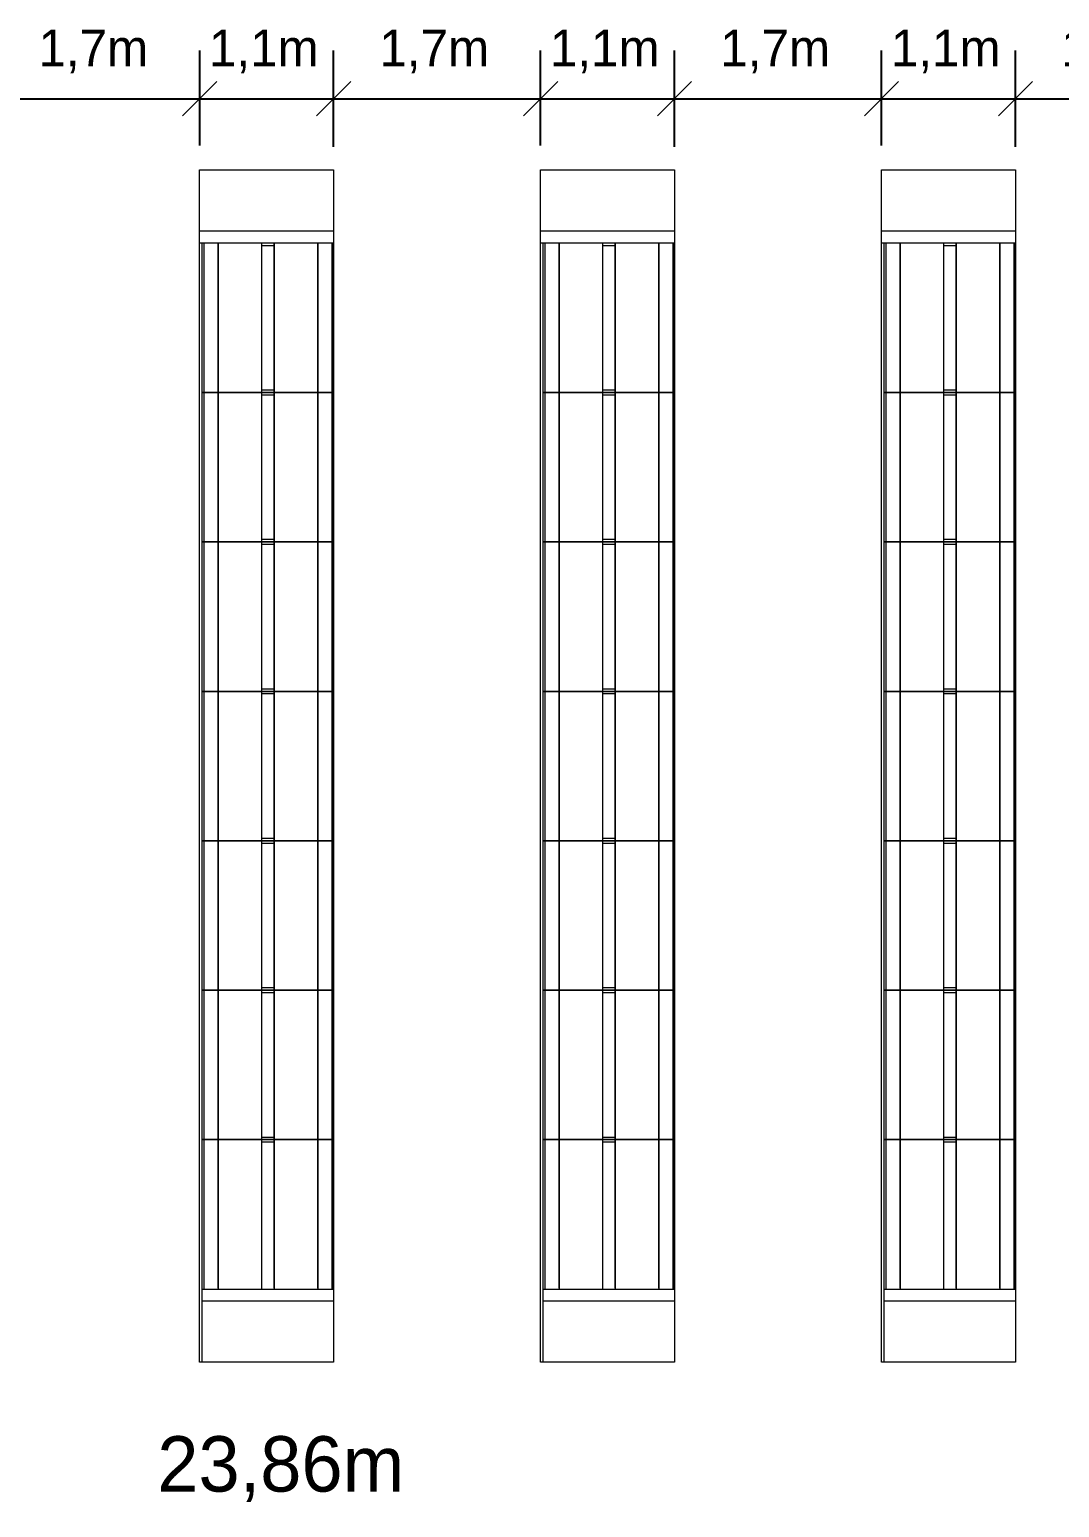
# Model space of a CAD drawing. Header units: metres. Extents: x 1411 to 1550, y 2159 to 2211.
# Drawn here: x 1505.66 to 1514.11, y 2171.28 to 2183.42 of the extents above; entities that cross this region are included whole.
import ezdxf

# ---------------------------------------------------------------- set-up
doc = ezdxf.new("R2010")
doc.units = ezdxf.units.M
doc.header["$LTSCALE"] = 0.635
doc.header["$PDMODE"] = 1
doc.header["$PDSIZE"] = -2
doc.layers.add('Cotas', color=7, linetype='Continuous')
doc.layers.add('gondolas existentes', color=7, linetype='Continuous')
doc.styles.add('Arial', font='ARIAL.TTF')
doc.styles.add('Geneva', font='')
doc.styles.get('Geneva').set_extended_font_data('Geneva')
doc.dimstyles.new('Arch', dxfattribs={"dimtxt": 0.101055, "dimasz": 0.280603, "dimexe": 0.396875, "dimexo": 0.198437, "dimgap": 0.001587, "dimtad": 1, "dimzin": 11, "dimtxsty": 'Geneva', "dimblk": 'VW_SLASH', "dimcen": 0, "dimdle": 0.001587, "dimadec": 0, "dimazin": 0, "dimtfac": 0.8, "dimtix": 1, "dimtmove": 0, "dimatfit": 0, "dimldrblk": 'VW_FILLEDARROW', "dimfxl": 1, "dimfrac": 2, "dimtolj": 1, "dimtzin": 11, "dimarcsym": 0})

# ---------------------------------------------------------------- blocks, each defined once
blk = doc.blocks.new('Group-177')
at = {"color": 7, "linetype": 'Continuous', "lineweight": 9}
for points in [[(7.80579, 13.336946), (8.90579, 13.336946), (8.90579, 12.736946), (7.80579, 12.736946)], [(7.80579, 12.836946), (8.90579, 12.836946), (8.90579, 12.736946), (7.80579, 12.736946)]]:
    blk.add_lwpolyline(points, close=True, dxfattribs=at)
blk = doc.blocks.new('Group-178')
at = {"color": 7, "linetype": 'Continuous', "lineweight": 9}
for points in [[(7.82779, 4.147946), (8.90579, 4.147946), (8.90579, 3.547946), (7.82779, 3.547946)], [(7.82779, 4.147946), (8.90579, 4.147946), (8.90579, 4.047946), (7.82779, 4.047946)]]:
    blk.add_lwpolyline(points, close=True, dxfattribs=at)
blk = doc.blocks.new('Group-179')
at = {"color": 7, "linetype": 'Continuous', "lineweight": 5}
for p, q in [((7.82779, 11.509946), (7.82779, 12.736946)), ((7.84099, 12.736946), (7.84099, 11.509946)), ((7.95792, 12.736946), (7.95792, 11.509946)), ((7.95792, 11.516946), (7.95792, 12.736946)), ((8.31476, 12.736946), (8.31476, 11.509946)), ((8.31476, 12.736946), (8.31476, 11.516946)), ((8.31476, 12.717946), (8.41893, 12.717946)), ((8.41893, 12.736946), (8.41893, 11.509946)), ((8.41893, 11.516946), (8.41893, 12.736946)), ((8.77577, 12.736946), (8.77577, 11.509946)), ((8.77577, 11.516946), (8.77577, 12.736946)), ((8.8927, 12.736946), (8.8927, 11.509946)), ((8.90579, 11.509946), (8.90579, 12.736946)), ((8.41893, 11.528946), (8.31476, 11.528946)), ((7.95792, 11.509946), (7.82779, 11.509946)), ((7.82779, 10.282946), (7.82779, 11.509946)), ((7.82779, 11.509946), (7.95792, 11.509946)), ((7.84099, 11.509946), (7.84099, 10.282946)), ((8.31476, 11.509946), (7.95792, 11.509946)), ((7.95792, 11.509946), (7.95792, 10.282946)), ((7.95792, 11.509946), (8.31476, 11.509946)), ((7.95792, 10.289946), (7.95792, 11.509946)), ((8.31476, 11.509946), (8.41893, 11.509946)), ((8.31476, 11.509946), (8.31476, 10.282946)), ((8.41893, 11.509946), (8.31476, 11.509946)), ((8.31476, 11.509946), (8.31476, 10.289946)), ((8.31476, 11.490946), (8.41893, 11.490946)), ((8.41893, 11.509946), (8.77577, 11.509946)), ((8.41893, 11.509946), (8.41893, 10.282946)), ((8.77577, 11.509946), (8.41893, 11.509946)), ((8.41893, 10.289946), (8.41893, 11.509946)), ((8.77577, 11.509946), (8.90579, 11.509946)), ((8.90579, 11.509946), (8.77577, 11.509946)), ((8.77577, 11.509946), (8.77577, 10.282946)), ((8.77577, 10.289946), (8.77577, 11.509946)), ((8.8927, 11.509946), (8.8927, 10.282946)), ((8.90579, 10.282946), (8.90579, 11.509946)), ((7.82779, 9.055946), (7.82779, 10.282946)), ((7.82779, 10.282946), (7.95792, 10.282946)), ((7.95792, 10.282946), (7.82779, 10.282946)), ((7.84099, 10.282946), (7.84099, 9.055946)), ((7.95792, 10.282946), (7.95792, 9.055946)), ((7.95792, 10.282946), (8.31476, 10.282946)), ((7.95792, 9.062946), (7.95792, 10.282946)), ((8.31476, 10.282946), (7.95792, 10.282946)), ((8.41893, 10.301946), (8.31476, 10.301946)), ((8.31476, 10.282946), (8.31476, 9.055946)), ((8.41893, 10.282946), (8.31476, 10.282946)), ((8.31476, 10.282946), (8.31476, 9.062946)), ((8.31476, 10.282946), (8.41893, 10.282946)), ((8.31476, 10.263946), (8.41893, 10.263946)), ((8.41893, 10.282946), (8.41893, 9.055946)), ((8.77577, 10.282946), (8.41893, 10.282946)), ((8.41893, 9.062946), (8.41893, 10.282946)), ((8.41893, 10.282946), (8.77577, 10.282946)), ((8.90579, 10.282946), (8.77577, 10.282946)), ((8.77577, 10.282946), (8.77577, 9.055946)), ((8.77577, 9.062946), (8.77577, 10.282946)), ((8.77577, 10.282946), (8.90579, 10.282946)), ((8.8927, 10.282946), (8.8927, 9.055946)), ((8.90579, 9.055946), (8.90579, 10.282946)), ((7.82779, 7.828946), (7.82779, 9.055946)), ((7.82779, 9.055946), (7.95792, 9.055946)), ((7.95792, 9.055946), (7.82779, 9.055946)), ((7.84099, 9.055946), (7.84099, 7.828946)), ((7.95792, 9.055946), (7.95792, 7.828946)), ((7.95792, 9.055946), (8.31476, 9.055946)), ((7.95792, 7.835946), (7.95792, 9.055946)), ((8.31476, 9.055946), (7.95792, 9.055946)), ((8.41893, 9.074946), (8.31476, 9.074946)), ((8.31476, 9.055946), (8.31476, 7.828946)), ((8.41893, 9.055946), (8.31476, 9.055946)), ((8.31476, 9.055946), (8.31476, 7.835946)), ((8.31476, 9.055946), (8.41893, 9.055946)), ((8.31476, 9.036946), (8.41893, 9.036946)), ((8.41893, 9.055946), (8.41893, 7.828946)), ((8.77577, 9.055946), (8.41893, 9.055946)), ((8.41893, 7.835946), (8.41893, 9.055946)), ((8.41893, 9.055946), (8.77577, 9.055946)), ((8.90579, 9.055946), (8.77577, 9.055946)), ((8.77577, 9.055946), (8.77577, 7.828946)), ((8.77577, 7.835946), (8.77577, 9.055946)), ((8.77577, 9.055946), (8.90579, 9.055946)), ((8.8927, 9.055946), (8.8927, 7.828946)), ((8.90579, 7.828946), (8.90579, 9.055946)), ((7.82779, 6.601946), (7.82779, 7.828946)), ((7.82779, 7.828946), (7.95792, 7.828946)), ((7.95792, 7.828946), (7.82779, 7.828946)), ((7.84099, 7.828946), (7.84099, 6.601946)), ((7.95792, 7.828946), (7.95792, 6.601946)), ((7.95792, 7.828946), (8.31476, 7.828946)), ((7.95792, 6.608946), (7.95792, 7.828946)), ((8.31476, 7.828946), (7.95792, 7.828946)), ((8.41893, 7.847946), (8.31476, 7.847946)), ((8.31476, 7.828946), (8.31476, 6.601946)), ((8.41893, 7.828946), (8.31476, 7.828946)), ((8.31476, 7.828946), (8.31476, 6.608946)), ((8.31476, 7.828946), (8.41893, 7.828946)), ((8.31476, 7.809946), (8.41893, 7.809946)), ((8.41893, 7.828946), (8.41893, 6.601946)), ((8.77577, 7.828946), (8.41893, 7.828946)), ((8.41893, 6.608946), (8.41893, 7.828946)), ((8.41893, 7.828946), (8.77577, 7.828946)), ((8.90579, 7.828946), (8.77577, 7.828946)), ((8.77577, 7.828946), (8.77577, 6.601946)), ((8.77577, 6.608946), (8.77577, 7.828946)), ((8.77577, 7.828946), (8.90579, 7.828946)), ((8.8927, 7.828946), (8.8927, 6.601946)), ((8.90579, 6.601946), (8.90579, 7.828946)), ((7.82779, 5.374946), (7.82779, 6.601946)), ((7.82779, 6.601946), (7.95792, 6.601946)), ((7.95792, 6.601946), (7.82779, 6.601946)), ((7.84099, 6.601946), (7.84099, 5.374946)), ((7.95792, 6.601946), (7.95792, 5.374946)), ((7.95792, 6.601946), (8.31476, 6.601946)), ((7.95792, 5.381946), (7.95792, 6.601946)), ((8.31476, 6.601946), (7.95792, 6.601946)), ((8.41893, 6.620946), (8.31476, 6.620946)), ((8.31476, 6.601946), (8.31476, 5.374946)), ((8.41893, 6.601946), (8.31476, 6.601946)), ((8.31476, 6.601946), (8.31476, 5.381946)), ((8.31476, 6.601946), (8.41893, 6.601946)), ((8.31476, 6.582946), (8.41893, 6.582946)), ((8.41893, 6.601946), (8.41893, 5.374946)), ((8.77577, 6.601946), (8.41893, 6.601946)), ((8.41893, 5.381946), (8.41893, 6.601946)), ((8.41893, 6.601946), (8.77577, 6.601946)), ((8.90579, 6.601946), (8.77577, 6.601946)), ((8.77577, 6.601946), (8.77577, 5.374946)), ((8.77577, 5.381946), (8.77577, 6.601946)), ((8.77577, 6.601946), (8.90579, 6.601946)), ((8.8927, 6.601946), (8.8927, 5.374946)), ((8.90579, 5.374946), (8.90579, 6.601946)), ((7.82779, 4.147946), (7.82779, 5.374946)), ((7.82779, 5.374946), (7.95792, 5.374946)), ((7.95792, 5.374946), (7.82779, 5.374946)), ((7.84099, 5.374946), (7.84099, 4.147946)), ((7.95792, 5.374946), (7.95792, 4.147946)), ((7.95792, 5.374946), (8.31476, 5.374946)), ((7.95792, 4.154946), (7.95792, 5.374946)), ((8.31476, 5.374946), (7.95792, 5.374946)), ((8.41893, 5.393946), (8.31476, 5.393946)), ((8.31476, 5.374946), (8.31476, 4.147946)), ((8.41893, 5.374946), (8.31476, 5.374946)), ((8.31476, 5.374946), (8.31476, 4.154946)), ((8.31476, 5.374946), (8.41893, 5.374946)), ((8.31476, 5.355946), (8.41893, 5.355946)), ((8.41893, 5.374946), (8.41893, 4.147946)), ((8.77577, 5.374946), (8.41893, 5.374946)), ((8.41893, 4.154946), (8.41893, 5.374946)), ((8.41893, 5.374946), (8.77577, 5.374946)), ((8.90579, 5.374946), (8.77577, 5.374946)), ((8.77577, 5.374946), (8.77577, 4.147946)), ((8.77577, 4.154946), (8.77577, 5.374946)), ((8.77577, 5.374946), (8.90579, 5.374946)), ((8.8927, 5.374946), (8.8927, 4.147946)), ((8.90579, 4.147946), (8.90579, 5.374946))]:
    blk.add_line(p, q, dxfattribs=at)
at = {"color": 190, "linetype": 'Continuous', "lineweight": 9}
blk.add_lwpolyline([(7.80579, 13.336946), (8.90579, 13.336946), (8.90579, 3.547946), (7.80579, 3.547946)], close=True, dxfattribs=at)
at = {"color": 7}
for name in ['Group-177', 'Group-178']:
    blk.add_blockref(name, (0, 0), dxfattribs=at)
blk = doc.blocks.new('Group-180')
at = {"color": 7, "linetype": 'Continuous', "lineweight": 9}
for points in [[(5.00579, 13.336946), (6.10579, 13.336946), (6.10579, 12.736946), (5.00579, 12.736946)], [(5.00579, 12.836946), (6.10579, 12.836946), (6.10579, 12.736946), (5.00579, 12.736946)]]:
    blk.add_lwpolyline(points, close=True, dxfattribs=at)
blk = doc.blocks.new('Group-181')
at = {"color": 7, "linetype": 'Continuous', "lineweight": 9}
for points in [[(5.02779, 4.147946), (6.10579, 4.147946), (6.10579, 3.547946), (5.02779, 3.547946)], [(5.02779, 4.147946), (6.10579, 4.147946), (6.10579, 4.047946), (5.02779, 4.047946)]]:
    blk.add_lwpolyline(points, close=True, dxfattribs=at)
blk = doc.blocks.new('Group-182')
at = {"color": 7, "linetype": 'Continuous', "lineweight": 5}
for p, q in [((5.02779, 11.509946), (5.02779, 12.736946)), ((5.04099, 12.736946), (5.04099, 11.509946)), ((5.15792, 12.736946), (5.15792, 11.509946)), ((5.15792, 11.516946), (5.15792, 12.736946)), ((5.51476, 12.736946), (5.51476, 11.509946)), ((5.51476, 12.736946), (5.51476, 11.516946)), ((5.51476, 12.717946), (5.61893, 12.717946)), ((5.61893, 12.736946), (5.61893, 11.509946)), ((5.61893, 11.516946), (5.61893, 12.736946)), ((5.97577, 12.736946), (5.97577, 11.509946)), ((5.97577, 11.516946), (5.97577, 12.736946)), ((6.0927, 12.736946), (6.0927, 11.509946)), ((6.10579, 11.509946), (6.10579, 12.736946)), ((5.61893, 11.528946), (5.51476, 11.528946)), ((5.15792, 11.509946), (5.02779, 11.509946)), ((5.02779, 10.282946), (5.02779, 11.509946)), ((5.02779, 11.509946), (5.15792, 11.509946)), ((5.04099, 11.509946), (5.04099, 10.282946)), ((5.51476, 11.509946), (5.15792, 11.509946)), ((5.15792, 11.509946), (5.15792, 10.282946)), ((5.15792, 11.509946), (5.51476, 11.509946)), ((5.15792, 10.289946), (5.15792, 11.509946)), ((5.51476, 11.509946), (5.61893, 11.509946)), ((5.51476, 11.509946), (5.51476, 10.282946)), ((5.61893, 11.509946), (5.51476, 11.509946)), ((5.51476, 11.509946), (5.51476, 10.289946)), ((5.51476, 11.490946), (5.61893, 11.490946)), ((5.61893, 11.509946), (5.97577, 11.509946)), ((5.61893, 11.509946), (5.61893, 10.282946)), ((5.97577, 11.509946), (5.61893, 11.509946)), ((5.61893, 10.289946), (5.61893, 11.509946)), ((5.97577, 11.509946), (6.10579, 11.509946)), ((6.10579, 11.509946), (5.97577, 11.509946)), ((5.97577, 11.509946), (5.97577, 10.282946)), ((5.97577, 10.289946), (5.97577, 11.509946)), ((6.0927, 11.509946), (6.0927, 10.282946)), ((6.10579, 10.282946), (6.10579, 11.509946)), ((5.02779, 9.055946), (5.02779, 10.282946)), ((5.02779, 10.282946), (5.15792, 10.282946)), ((5.15792, 10.282946), (5.02779, 10.282946)), ((5.04099, 10.282946), (5.04099, 9.055946)), ((5.15792, 10.282946), (5.15792, 9.055946)), ((5.15792, 10.282946), (5.51476, 10.282946)), ((5.15792, 9.062946), (5.15792, 10.282946)), ((5.51476, 10.282946), (5.15792, 10.282946)), ((5.61893, 10.301946), (5.51476, 10.301946)), ((5.51476, 10.282946), (5.51476, 9.055946)), ((5.61893, 10.282946), (5.51476, 10.282946)), ((5.51476, 10.282946), (5.51476, 9.062946)), ((5.51476, 10.282946), (5.61893, 10.282946)), ((5.51476, 10.263946), (5.61893, 10.263946)), ((5.61893, 10.282946), (5.61893, 9.055946)), ((5.97577, 10.282946), (5.61893, 10.282946)), ((5.61893, 9.062946), (5.61893, 10.282946)), ((5.61893, 10.282946), (5.97577, 10.282946)), ((6.10579, 10.282946), (5.97577, 10.282946)), ((5.97577, 10.282946), (5.97577, 9.055946)), ((5.97577, 9.062946), (5.97577, 10.282946)), ((5.97577, 10.282946), (6.10579, 10.282946)), ((6.0927, 10.282946), (6.0927, 9.055946)), ((6.10579, 9.055946), (6.10579, 10.282946)), ((5.02779, 7.828946), (5.02779, 9.055946)), ((5.02779, 9.055946), (5.15792, 9.055946)), ((5.15792, 9.055946), (5.02779, 9.055946)), ((5.04099, 9.055946), (5.04099, 7.828946)), ((5.15792, 9.055946), (5.15792, 7.828946)), ((5.15792, 9.055946), (5.51476, 9.055946)), ((5.15792, 7.835946), (5.15792, 9.055946)), ((5.51476, 9.055946), (5.15792, 9.055946)), ((5.61893, 9.074946), (5.51476, 9.074946)), ((5.51476, 9.055946), (5.51476, 7.828946)), ((5.61893, 9.055946), (5.51476, 9.055946)), ((5.51476, 9.055946), (5.51476, 7.835946)), ((5.51476, 9.055946), (5.61893, 9.055946)), ((5.51476, 9.036946), (5.61893, 9.036946)), ((5.61893, 9.055946), (5.61893, 7.828946)), ((5.97577, 9.055946), (5.61893, 9.055946)), ((5.61893, 7.835946), (5.61893, 9.055946)), ((5.61893, 9.055946), (5.97577, 9.055946)), ((6.10579, 9.055946), (5.97577, 9.055946)), ((5.97577, 9.055946), (5.97577, 7.828946)), ((5.97577, 7.835946), (5.97577, 9.055946)), ((5.97577, 9.055946), (6.10579, 9.055946)), ((6.0927, 9.055946), (6.0927, 7.828946)), ((6.10579, 7.828946), (6.10579, 9.055946)), ((5.02779, 6.601946), (5.02779, 7.828946)), ((5.02779, 7.828946), (5.15792, 7.828946)), ((5.15792, 7.828946), (5.02779, 7.828946)), ((5.04099, 7.828946), (5.04099, 6.601946)), ((5.15792, 7.828946), (5.15792, 6.601946)), ((5.15792, 7.828946), (5.51476, 7.828946)), ((5.15792, 6.608946), (5.15792, 7.828946)), ((5.51476, 7.828946), (5.15792, 7.828946)), ((5.61893, 7.847946), (5.51476, 7.847946)), ((5.51476, 7.828946), (5.51476, 6.601946)), ((5.61893, 7.828946), (5.51476, 7.828946)), ((5.51476, 7.828946), (5.51476, 6.608946)), ((5.51476, 7.828946), (5.61893, 7.828946)), ((5.51476, 7.809946), (5.61893, 7.809946)), ((5.61893, 7.828946), (5.61893, 6.601946)), ((5.97577, 7.828946), (5.61893, 7.828946)), ((5.61893, 6.608946), (5.61893, 7.828946)), ((5.61893, 7.828946), (5.97577, 7.828946)), ((6.10579, 7.828946), (5.97577, 7.828946)), ((5.97577, 7.828946), (5.97577, 6.601946)), ((5.97577, 6.608946), (5.97577, 7.828946)), ((5.97577, 7.828946), (6.10579, 7.828946)), ((6.0927, 7.828946), (6.0927, 6.601946)), ((6.10579, 6.601946), (6.10579, 7.828946)), ((5.02779, 5.374946), (5.02779, 6.601946)), ((5.02779, 6.601946), (5.15792, 6.601946)), ((5.15792, 6.601946), (5.02779, 6.601946)), ((5.04099, 6.601946), (5.04099, 5.374946)), ((5.15792, 6.601946), (5.15792, 5.374946)), ((5.15792, 6.601946), (5.51476, 6.601946)), ((5.15792, 5.381946), (5.15792, 6.601946)), ((5.51476, 6.601946), (5.15792, 6.601946)), ((5.61893, 6.620946), (5.51476, 6.620946)), ((5.51476, 6.601946), (5.51476, 5.374946)), ((5.61893, 6.601946), (5.51476, 6.601946)), ((5.51476, 6.601946), (5.51476, 5.381946)), ((5.51476, 6.601946), (5.61893, 6.601946)), ((5.51476, 6.582946), (5.61893, 6.582946)), ((5.61893, 6.601946), (5.61893, 5.374946)), ((5.97577, 6.601946), (5.61893, 6.601946)), ((5.61893, 5.381946), (5.61893, 6.601946)), ((5.61893, 6.601946), (5.97577, 6.601946)), ((6.10579, 6.601946), (5.97577, 6.601946)), ((5.97577, 6.601946), (5.97577, 5.374946)), ((5.97577, 5.381946), (5.97577, 6.601946)), ((5.97577, 6.601946), (6.10579, 6.601946)), ((6.0927, 6.601946), (6.0927, 5.374946)), ((6.10579, 5.374946), (6.10579, 6.601946)), ((5.02779, 4.147946), (5.02779, 5.374946)), ((5.02779, 5.374946), (5.15792, 5.374946)), ((5.15792, 5.374946), (5.02779, 5.374946)), ((5.04099, 5.374946), (5.04099, 4.147946)), ((5.15792, 5.374946), (5.15792, 4.147946)), ((5.15792, 5.374946), (5.51476, 5.374946)), ((5.15792, 4.154946), (5.15792, 5.374946)), ((5.51476, 5.374946), (5.15792, 5.374946)), ((5.61893, 5.393946), (5.51476, 5.393946)), ((5.51476, 5.374946), (5.51476, 4.147946)), ((5.61893, 5.374946), (5.51476, 5.374946)), ((5.51476, 5.374946), (5.51476, 4.154946)), ((5.51476, 5.374946), (5.61893, 5.374946)), ((5.51476, 5.355946), (5.61893, 5.355946)), ((5.61893, 5.374946), (5.61893, 4.147946)), ((5.97577, 5.374946), (5.61893, 5.374946)), ((5.61893, 4.154946), (5.61893, 5.374946)), ((5.61893, 5.374946), (5.97577, 5.374946)), ((6.10579, 5.374946), (5.97577, 5.374946)), ((5.97577, 5.374946), (5.97577, 4.147946)), ((5.97577, 4.154946), (5.97577, 5.374946)), ((5.97577, 5.374946), (6.10579, 5.374946)), ((6.0927, 5.374946), (6.0927, 4.147946)), ((6.10579, 4.147946), (6.10579, 5.374946))]:
    blk.add_line(p, q, dxfattribs=at)
at = {"color": 190, "linetype": 'Continuous', "lineweight": 9}
blk.add_lwpolyline([(5.00579, 13.336946), (6.10579, 13.336946), (6.10579, 3.547946), (5.00579, 3.547946)], close=True, dxfattribs=at)
at = {"color": 7}
for name in ['Group-180', 'Group-181']:
    blk.add_blockref(name, (0, 0), dxfattribs=at)
blk = doc.blocks.new('Group-183')
at = {"color": 7, "linetype": 'Continuous', "lineweight": 9}
for points in [[(2.20579, 13.336946), (3.30579, 13.336946), (3.30579, 12.736946), (2.20579, 12.736946)], [(2.20579, 12.836946), (3.30579, 12.836946), (3.30579, 12.736946), (2.20579, 12.736946)]]:
    blk.add_lwpolyline(points, close=True, dxfattribs=at)
blk = doc.blocks.new('Group-184')
at = {"color": 7, "linetype": 'Continuous', "lineweight": 9}
for points in [[(2.22779, 4.147946), (3.30579, 4.147946), (3.30579, 3.547946), (2.22779, 3.547946)], [(2.22779, 4.147946), (3.30579, 4.147946), (3.30579, 4.047946), (2.22779, 4.047946)]]:
    blk.add_lwpolyline(points, close=True, dxfattribs=at)
blk = doc.blocks.new('Group-185')
at = {"color": 7, "linetype": 'Continuous', "lineweight": 5}
for p, q in [((2.22779, 11.509946), (2.22779, 12.736946)), ((2.24099, 12.736946), (2.24099, 11.509946)), ((2.35792, 12.736946), (2.35792, 11.509946)), ((2.35792, 11.516946), (2.35792, 12.736946)), ((2.71476, 12.736946), (2.71476, 11.509946)), ((2.71476, 12.736946), (2.71476, 11.516946)), ((2.71476, 12.717946), (2.81893, 12.717946)), ((2.81893, 12.736946), (2.81893, 11.509946)), ((2.81893, 11.516946), (2.81893, 12.736946)), ((3.17577, 12.736946), (3.17577, 11.509946)), ((3.17577, 11.516946), (3.17577, 12.736946)), ((3.2927, 12.736946), (3.2927, 11.509946)), ((3.30579, 11.509946), (3.30579, 12.736946)), ((2.81893, 11.528946), (2.71476, 11.528946)), ((2.35792, 11.509946), (2.22779, 11.509946)), ((2.22779, 10.282946), (2.22779, 11.509946)), ((2.22779, 11.509946), (2.35792, 11.509946)), ((2.24099, 11.509946), (2.24099, 10.282946)), ((2.71476, 11.509946), (2.35792, 11.509946)), ((2.35792, 11.509946), (2.35792, 10.282946)), ((2.35792, 11.509946), (2.71476, 11.509946)), ((2.35792, 10.289946), (2.35792, 11.509946)), ((2.71476, 11.509946), (2.81893, 11.509946)), ((2.71476, 11.509946), (2.71476, 10.282946)), ((2.81893, 11.509946), (2.71476, 11.509946)), ((2.71476, 11.509946), (2.71476, 10.289946)), ((2.71476, 11.490946), (2.81893, 11.490946)), ((2.81893, 11.509946), (3.17577, 11.509946)), ((2.81893, 11.509946), (2.81893, 10.282946)), ((3.17577, 11.509946), (2.81893, 11.509946)), ((2.81893, 10.289946), (2.81893, 11.509946)), ((3.17577, 11.509946), (3.30579, 11.509946)), ((3.30579, 11.509946), (3.17577, 11.509946)), ((3.17577, 11.509946), (3.17577, 10.282946)), ((3.17577, 10.289946), (3.17577, 11.509946)), ((3.2927, 11.509946), (3.2927, 10.282946)), ((3.30579, 10.282946), (3.30579, 11.509946)), ((2.22779, 9.055946), (2.22779, 10.282946)), ((2.22779, 10.282946), (2.35792, 10.282946)), ((2.35792, 10.282946), (2.22779, 10.282946)), ((2.24099, 10.282946), (2.24099, 9.055946)), ((2.35792, 10.282946), (2.35792, 9.055946)), ((2.35792, 10.282946), (2.71476, 10.282946)), ((2.35792, 9.062946), (2.35792, 10.282946)), ((2.71476, 10.282946), (2.35792, 10.282946)), ((2.81893, 10.301946), (2.71476, 10.301946)), ((2.71476, 10.282946), (2.71476, 9.055946)), ((2.81893, 10.282946), (2.71476, 10.282946)), ((2.71476, 10.282946), (2.71476, 9.062946)), ((2.71476, 10.282946), (2.81893, 10.282946)), ((2.71476, 10.263946), (2.81893, 10.263946)), ((2.81893, 10.282946), (2.81893, 9.055946)), ((3.17577, 10.282946), (2.81893, 10.282946)), ((2.81893, 9.062946), (2.81893, 10.282946)), ((2.81893, 10.282946), (3.17577, 10.282946)), ((3.30579, 10.282946), (3.17577, 10.282946)), ((3.17577, 10.282946), (3.17577, 9.055946)), ((3.17577, 9.062946), (3.17577, 10.282946)), ((3.17577, 10.282946), (3.30579, 10.282946)), ((3.2927, 10.282946), (3.2927, 9.055946)), ((3.30579, 9.055946), (3.30579, 10.282946)), ((2.22779, 7.828946), (2.22779, 9.055946)), ((2.22779, 9.055946), (2.35792, 9.055946)), ((2.35792, 9.055946), (2.22779, 9.055946)), ((2.24099, 9.055946), (2.24099, 7.828946)), ((2.35792, 9.055946), (2.35792, 7.828946)), ((2.35792, 9.055946), (2.71476, 9.055946)), ((2.35792, 7.835946), (2.35792, 9.055946)), ((2.71476, 9.055946), (2.35792, 9.055946)), ((2.81893, 9.074946), (2.71476, 9.074946)), ((2.71476, 9.055946), (2.71476, 7.828946)), ((2.81893, 9.055946), (2.71476, 9.055946)), ((2.71476, 9.055946), (2.71476, 7.835946)), ((2.71476, 9.055946), (2.81893, 9.055946)), ((2.71476, 9.036946), (2.81893, 9.036946)), ((2.81893, 9.055946), (2.81893, 7.828946)), ((3.17577, 9.055946), (2.81893, 9.055946)), ((2.81893, 7.835946), (2.81893, 9.055946)), ((2.81893, 9.055946), (3.17577, 9.055946)), ((3.30579, 9.055946), (3.17577, 9.055946)), ((3.17577, 9.055946), (3.17577, 7.828946)), ((3.17577, 7.835946), (3.17577, 9.055946)), ((3.17577, 9.055946), (3.30579, 9.055946)), ((3.2927, 9.055946), (3.2927, 7.828946)), ((3.30579, 7.828946), (3.30579, 9.055946)), ((2.22779, 6.601946), (2.22779, 7.828946)), ((2.22779, 7.828946), (2.35792, 7.828946)), ((2.35792, 7.828946), (2.22779, 7.828946)), ((2.24099, 7.828946), (2.24099, 6.601946)), ((2.35792, 7.828946), (2.35792, 6.601946)), ((2.35792, 7.828946), (2.71476, 7.828946)), ((2.35792, 6.608946), (2.35792, 7.828946)), ((2.71476, 7.828946), (2.35792, 7.828946)), ((2.81893, 7.847946), (2.71476, 7.847946)), ((2.71476, 7.828946), (2.71476, 6.601946)), ((2.81893, 7.828946), (2.71476, 7.828946)), ((2.71476, 7.828946), (2.71476, 6.608946)), ((2.71476, 7.828946), (2.81893, 7.828946)), ((2.71476, 7.809946), (2.81893, 7.809946)), ((2.81893, 7.828946), (2.81893, 6.601946)), ((3.17577, 7.828946), (2.81893, 7.828946)), ((2.81893, 6.608946), (2.81893, 7.828946)), ((2.81893, 7.828946), (3.17577, 7.828946)), ((3.30579, 7.828946), (3.17577, 7.828946)), ((3.17577, 7.828946), (3.17577, 6.601946)), ((3.17577, 6.608946), (3.17577, 7.828946)), ((3.17577, 7.828946), (3.30579, 7.828946)), ((3.2927, 7.828946), (3.2927, 6.601946)), ((3.30579, 6.601946), (3.30579, 7.828946)), ((2.22779, 5.374946), (2.22779, 6.601946)), ((2.22779, 6.601946), (2.35792, 6.601946)), ((2.35792, 6.601946), (2.22779, 6.601946)), ((2.24099, 6.601946), (2.24099, 5.374946)), ((2.35792, 6.601946), (2.35792, 5.374946)), ((2.35792, 6.601946), (2.71476, 6.601946)), ((2.35792, 5.381946), (2.35792, 6.601946)), ((2.71476, 6.601946), (2.35792, 6.601946)), ((2.81893, 6.620946), (2.71476, 6.620946)), ((2.71476, 6.601946), (2.71476, 5.374946)), ((2.81893, 6.601946), (2.71476, 6.601946)), ((2.71476, 6.601946), (2.71476, 5.381946)), ((2.71476, 6.601946), (2.81893, 6.601946)), ((2.71476, 6.582946), (2.81893, 6.582946)), ((2.81893, 6.601946), (2.81893, 5.374946)), ((3.17577, 6.601946), (2.81893, 6.601946)), ((2.81893, 5.381946), (2.81893, 6.601946)), ((2.81893, 6.601946), (3.17577, 6.601946)), ((3.30579, 6.601946), (3.17577, 6.601946)), ((3.17577, 6.601946), (3.17577, 5.374946)), ((3.17577, 5.381946), (3.17577, 6.601946)), ((3.17577, 6.601946), (3.30579, 6.601946)), ((3.2927, 6.601946), (3.2927, 5.374946)), ((3.30579, 5.374946), (3.30579, 6.601946)), ((2.22779, 4.147946), (2.22779, 5.374946)), ((2.22779, 5.374946), (2.35792, 5.374946)), ((2.35792, 5.374946), (2.22779, 5.374946)), ((2.24099, 5.374946), (2.24099, 4.147946)), ((2.35792, 5.374946), (2.35792, 4.147946)), ((2.35792, 5.374946), (2.71476, 5.374946)), ((2.35792, 4.154946), (2.35792, 5.374946)), ((2.71476, 5.374946), (2.35792, 5.374946)), ((2.81893, 5.393946), (2.71476, 5.393946)), ((2.71476, 5.374946), (2.71476, 4.147946)), ((2.81893, 5.374946), (2.71476, 5.374946)), ((2.71476, 5.374946), (2.71476, 4.154946)), ((2.71476, 5.374946), (2.81893, 5.374946)), ((2.71476, 5.355946), (2.81893, 5.355946)), ((2.81893, 5.374946), (2.81893, 4.147946)), ((3.17577, 5.374946), (2.81893, 5.374946)), ((2.81893, 4.154946), (2.81893, 5.374946)), ((2.81893, 5.374946), (3.17577, 5.374946)), ((3.30579, 5.374946), (3.17577, 5.374946)), ((3.17577, 5.374946), (3.17577, 4.147946)), ((3.17577, 4.154946), (3.17577, 5.374946)), ((3.17577, 5.374946), (3.30579, 5.374946)), ((3.2927, 5.374946), (3.2927, 4.147946)), ((3.30579, 4.147946), (3.30579, 5.374946))]:
    blk.add_line(p, q, dxfattribs=at)
at = {"color": 190, "linetype": 'Continuous', "lineweight": 9}
blk.add_lwpolyline([(2.20579, 13.336946), (3.30579, 13.336946), (3.30579, 3.547946), (2.20579, 3.547946)], close=True, dxfattribs=at)
at = {"color": 7}
for name in ['Group-183', 'Group-184']:
    blk.add_blockref(name, (0, 0), dxfattribs=at)
blk = doc.blocks.new('*D317')
at = {"color": 0, "linetype": 'Continuous', "lineweight": -2}
for p, q in [((1505.354, 2182.455), (1505.354, 2183.247)), ((1507.054, 2182.465), (1507.054, 2183.247)), ((1505.155, 2182.85), (1505.354, 2182.85)), ((1505.354, 2182.85), (1507.054, 2182.85)), ((1507.054, 2182.85), (1507.252, 2182.85))]:
    blk.add_line(p, q, dxfattribs=at)
at = {"color": 0, "linetype": 'Continuous', "lineweight": 20}
for p, q in [((1505.494, 2182.99), (1505.213, 2182.71)), ((1506.913, 2182.71), (1507.194, 2182.99))]:
    blk.add_line(p, q, dxfattribs=at)
at = {"layer": 'Defpoints', "color": 0, "lineweight": 0}
for p in [(1505.354, 2182.85), (1505.354, 2182.256), (1507.054, 2182.266)]:
    blk.add_point(p, dxfattribs=at)
at = {"color": 0, "insert": (1505.73, 2183.418), "char_height": 0.3032, "attachment_point": 1, "line_spacing_factor": 0.96736, "style": 'Geneva'}
blk.add_mtext('1,7m', dxfattribs=at)
blk = doc.blocks.new('VW_FILLEDARROW')
at = {"color": 0, "lineweight": -2}
blk.add_solid([(0, 0), (-1.414, -0.379), (-1.414, 0.379)], dxfattribs=at)
blk = doc.blocks.new('VW_SLASH')
at = {"color": 0, "linetype": 'ByBlock', "lineweight": 20}
blk.add_line((-0.5, -0.5), (0.5, 0.5), dxfattribs=at)
at = {"color": 0, "linetype": 'ByBlock', "lineweight": -2}
blk.add_line((0, 0), (-1, 0), dxfattribs=at)
blk = doc.blocks.new('*D318')
at = {"color": 0, "linetype": 'Continuous', "lineweight": -2}
for p, q in [((1507.054, 2182.465), (1507.054, 2183.247)), ((1508.154, 2182.455), (1508.154, 2183.247)), ((1506.855, 2182.85), (1507.054, 2182.85)), ((1507.054, 2182.85), (1508.154, 2182.85)), ((1508.154, 2182.85), (1508.352, 2182.85))]:
    blk.add_line(p, q, dxfattribs=at)
at = {"color": 0, "linetype": 'Continuous', "lineweight": 20}
for p, q in [((1507.194, 2182.99), (1506.913, 2182.71)), ((1508.013, 2182.71), (1508.294, 2182.99))]:
    blk.add_line(p, q, dxfattribs=at)
at = {"layer": 'Defpoints', "color": 0, "lineweight": 0}
for p in [(1507.054, 2182.85), (1507.054, 2182.266), (1508.154, 2182.256)]:
    blk.add_point(p, dxfattribs=at)
at = {"color": 0, "insert": (1507.13, 2183.418), "char_height": 0.3032, "attachment_point": 1, "line_spacing_factor": 0.96736, "style": 'Geneva'}
blk.add_mtext('1,1m', dxfattribs=at)
blk = doc.blocks.new('*D319')
at = {"color": 0, "linetype": 'Continuous', "lineweight": -2}
for p, q in [((1508.154, 2182.455), (1508.154, 2183.247)), ((1509.854, 2182.465), (1509.854, 2183.247)), ((1507.955, 2182.85), (1508.154, 2182.85)), ((1508.154, 2182.85), (1509.854, 2182.85)), ((1509.854, 2182.85), (1510.052, 2182.85))]:
    blk.add_line(p, q, dxfattribs=at)
at = {"color": 0, "linetype": 'Continuous', "lineweight": 20}
for p, q in [((1508.294, 2182.99), (1508.013, 2182.71)), ((1509.713, 2182.71), (1509.994, 2182.99))]:
    blk.add_line(p, q, dxfattribs=at)
at = {"layer": 'Defpoints', "color": 0, "lineweight": 0}
for p in [(1508.154, 2182.85), (1508.154, 2182.256), (1509.854, 2182.266)]:
    blk.add_point(p, dxfattribs=at)
at = {"color": 0, "insert": (1508.53, 2183.418), "char_height": 0.3032, "attachment_point": 1, "line_spacing_factor": 0.96736, "style": 'Geneva'}
blk.add_mtext('1,7m', dxfattribs=at)
blk = doc.blocks.new('*D320')
at = {"color": 0, "linetype": 'Continuous', "lineweight": -2}
for p, q in [((1509.854, 2182.465), (1509.854, 2183.247)), ((1510.954, 2182.455), (1510.954, 2183.247)), ((1509.655, 2182.85), (1509.854, 2182.85)), ((1509.854, 2182.85), (1510.954, 2182.85)), ((1510.954, 2182.85), (1511.152, 2182.85))]:
    blk.add_line(p, q, dxfattribs=at)
at = {"color": 0, "linetype": 'Continuous', "lineweight": 20}
for p, q in [((1509.994, 2182.99), (1509.713, 2182.71)), ((1510.813, 2182.71), (1511.094, 2182.99))]:
    blk.add_line(p, q, dxfattribs=at)
at = {"layer": 'Defpoints', "color": 0, "lineweight": 0}
for p in [(1509.854, 2182.85), (1509.854, 2182.266), (1510.954, 2182.256)]:
    blk.add_point(p, dxfattribs=at)
at = {"color": 0, "insert": (1509.93, 2183.418), "char_height": 0.3032, "attachment_point": 1, "line_spacing_factor": 0.96736, "style": 'Geneva'}
blk.add_mtext('1,1m', dxfattribs=at)
blk = doc.blocks.new('*D321')
at = {"color": 0, "linetype": 'Continuous', "lineweight": -2}
for p, q in [((1510.954, 2182.455), (1510.954, 2183.247)), ((1512.654, 2182.465), (1512.654, 2183.247)), ((1510.755, 2182.85), (1510.954, 2182.85)), ((1510.954, 2182.85), (1512.654, 2182.85)), ((1512.654, 2182.85), (1512.852, 2182.85))]:
    blk.add_line(p, q, dxfattribs=at)
at = {"color": 0, "linetype": 'Continuous', "lineweight": 20}
for p, q in [((1511.094, 2182.99), (1510.813, 2182.71)), ((1512.513, 2182.71), (1512.794, 2182.99))]:
    blk.add_line(p, q, dxfattribs=at)
at = {"layer": 'Defpoints', "color": 0, "lineweight": 0}
for p in [(1510.954, 2182.85), (1510.954, 2182.256), (1512.654, 2182.266)]:
    blk.add_point(p, dxfattribs=at)
at = {"color": 0, "insert": (1511.33, 2183.418), "char_height": 0.3032, "attachment_point": 1, "line_spacing_factor": 0.96736, "style": 'Geneva'}
blk.add_mtext('1,7m', dxfattribs=at)
blk = doc.blocks.new('*D322')
at = {"color": 0, "linetype": 'Continuous', "lineweight": -2}
for p, q in [((1512.654, 2182.465), (1512.654, 2183.247)), ((1513.754, 2182.455), (1513.754, 2183.247)), ((1512.455, 2182.85), (1512.654, 2182.85)), ((1512.654, 2182.85), (1513.754, 2182.85)), ((1513.754, 2182.85), (1513.952, 2182.85))]:
    blk.add_line(p, q, dxfattribs=at)
at = {"color": 0, "linetype": 'Continuous', "lineweight": 20}
for p, q in [((1512.794, 2182.99), (1512.513, 2182.71)), ((1513.613, 2182.71), (1513.894, 2182.99))]:
    blk.add_line(p, q, dxfattribs=at)
at = {"layer": 'Defpoints', "color": 0, "lineweight": 0}
for p in [(1512.654, 2182.85), (1512.654, 2182.266), (1513.754, 2182.256)]:
    blk.add_point(p, dxfattribs=at)
at = {"color": 0, "insert": (1512.73, 2183.418), "char_height": 0.3032, "attachment_point": 1, "line_spacing_factor": 0.96736, "style": 'Geneva'}
blk.add_mtext('1,1m', dxfattribs=at)
blk = doc.blocks.new('*D323')
at = {"color": 0, "linetype": 'Continuous', "lineweight": -2}
for p, q in [((1513.754, 2182.455), (1513.754, 2183.247)), ((1515.454, 2182.465), (1515.454, 2183.247)), ((1513.555, 2182.85), (1513.754, 2182.85)), ((1513.754, 2182.85), (1515.454, 2182.85)), ((1515.454, 2182.85), (1515.652, 2182.85))]:
    blk.add_line(p, q, dxfattribs=at)
at = {"color": 0, "linetype": 'Continuous', "lineweight": 20}
for p, q in [((1513.894, 2182.99), (1513.613, 2182.71)), ((1515.313, 2182.71), (1515.594, 2182.99))]:
    blk.add_line(p, q, dxfattribs=at)
at = {"layer": 'Defpoints', "color": 0, "lineweight": 0}
for p in [(1513.754, 2182.85), (1513.754, 2182.256), (1515.454, 2182.266)]:
    blk.add_point(p, dxfattribs=at)
at = {"color": 0, "insert": (1514.13, 2183.418), "char_height": 0.3032, "attachment_point": 1, "line_spacing_factor": 0.96736, "style": 'Geneva'}
blk.add_mtext('1,7m', dxfattribs=at)
blk = doc.blocks.new('*D327')
at = {"color": 0, "linetype": 'Continuous', "lineweight": -2}
for p, q in [((1495.841, 2170.076), (1495.841, 2171.334)), ((1519.705, 2170.076), (1519.705, 2171.334)), ((1495.642, 2170.937), (1495.841, 2170.937)), ((1495.841, 2170.937), (1519.705, 2170.937)), ((1519.705, 2170.937), (1519.903, 2170.937))]:
    blk.add_line(p, q, dxfattribs=at)
at = {"color": 0, "linetype": 'Continuous', "lineweight": 20}
for p, q in [((1495.981, 2171.077), (1495.7, 2170.797)), ((1519.565, 2170.797), (1519.845, 2171.077))]:
    blk.add_line(p, q, dxfattribs=at)
at = {"layer": 'Defpoints', "color": 0, "lineweight": 0}
for p in [(1495.841, 2170.937), (1495.841, 2169.878), (1519.705, 2169.878)]:
    blk.add_point(p, dxfattribs=at)
at = {"color": 0, "insert": (1506.706, 2171.868), "char_height": 0.4548, "attachment_point": 1, "line_spacing_factor": 0.96736, "style": 'Geneva'}
blk.add_mtext('23,86m', dxfattribs=at)

msp = doc.modelspace()

# ---------------------------------------------------------------- block references
at = {"layer": 'gondolas existentes', "color": 7}
for name in ['Group-185', 'Group-182', 'Group-179']:
    msp.add_blockref(name, (1504.848, 2168.928), dxfattribs=at)

# ---------------------------------------------------------------- dimensions: what is measured, and where the dimension line sits
at = {"layer": 'Cotas', "color": 190, "linetype": 'Continuous', "lineweight": 9}
for base, p1, p2, picture, middle in [((1505.354, 2182.85), (1507.054, 2182.266), (1505.354, 2182.256), '*D317', (1506.204, 2182.85)), ((1507.054, 2182.85), (1508.154, 2182.256), (1507.054, 2182.266), '*D318', (1507.604, 2182.85)), ((1508.154, 2182.85), (1509.854, 2182.266), (1508.154, 2182.256), '*D319', (1509.004, 2182.85)), ((1509.854, 2182.85), (1510.954, 2182.256), (1509.854, 2182.266), '*D320', (1510.404, 2182.85)), ((1510.954, 2182.85), (1512.654, 2182.266), (1510.954, 2182.256), '*D321', (1511.804, 2182.85)), ((1512.654, 2182.85), (1513.754, 2182.256), (1512.654, 2182.266), '*D322', (1513.204, 2182.85)), ((1513.754, 2182.85), (1515.454, 2182.266), (1513.754, 2182.256), '*D323', (1514.604, 2182.85))]:
    dim = msp.add_linear_dim(base=base, p1=p1, p2=p2, dimstyle='Arch', override={"dimtxt": 0.303168, "dimgap": 0.15875, "dimpost": '<>m', "dimtxsty": 'Arial', "dimtmove": 2}, dxfattribs=at)
    dim.commit()
    dim.dimension.update_dxf_attribs({"geometry": picture, "text_midpoint": middle})
at = {"layer": 'Cotas', "color": 1, "linetype": 'Continuous', "lineweight": 9}
dim = msp.add_linear_dim(base=(1495.841, 2170.937), p1=(1519.705, 2169.878), p2=(1495.841, 2169.878), dimstyle='Arch', override={"dimtxt": 0.454753, "dimgap": 0.3175, "dimpost": '<>m', "dimtxsty": 'Arial', "dimtmove": 2}, dxfattribs=at)
dim.commit()
dim.dimension.update_dxf_attribs({"geometry": '*D327', "text_midpoint": (1507.773, 2170.937)})

doc.saveas('drawing.dxf')
